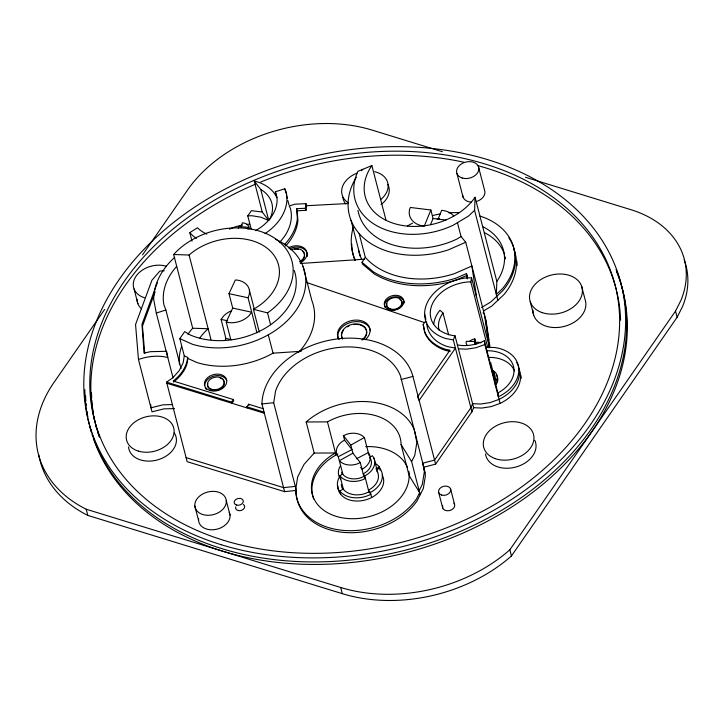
<?xml version="1.0" encoding="UTF-8"?>
<svg xmlns="http://www.w3.org/2000/svg" width="724" height="724" viewBox="0 0 724 724"><rect width="100%" height="100%" fill="white"/><g stroke="black" fill="none" stroke-linecap="round" stroke-linejoin="round"><path stroke-width="1.09" d="M474.582 210.331L475.08 197.29A60.21 43.82 -14.5 0 1 394.227 223.553A60.21 43.82 -14.5 0 1 371.874 165.561L357.882 171.389A70.78 51.513 -14.5 0 0 376.516 225.589A70.78 51.513 -14.5 0 0 453.124 225.264L468.446 216.096L474.582 210.331L497.85 300.315M482.989 226.784A60.21 43.82 -14.5 0 1 496.827 281.383L496.329 294.424L502.456 288.659A70.78 51.513 -14.5 0 0 479.921 216.087M305.447 208.25L296.623 208.72L297.157 210.811L305.99 210.34L305.447 208.25L305.971 203.634L294.759 204.222L289.256 205.96L290.433 208.512A54.246 39.476 -14.5 0 1 279.319 242.64M305.99 210.34L306.505 205.725L305.971 203.634M157.325 282.767L141.985 324.316L144.058 353.095L150.402 351.683L166.601 351.285L167.787 357.502C158.113 355.095 147.787 356.226 138.465 359.484L152.004 411.829L163.995 408.852L174.538 408.589M294.234 270.441A67.495 49.123 -14.5 0 1 266.477 327.456A67.495 49.123 -14.5 0 1 189.643 334.687L184.692 331.61L179.823 338.624L184.285 355.864L183.154 362.842L179.172 370.697L172.764 377.81L166.583 382.145L187.154 461.686L284.604 491.65L296.36 490.419L273.681 402.725L275.554 391.15A65.603 47.739 -14.5 0 1 337.592 347.565A65.603 47.739 -14.5 0 1 400.39 375.729L424.445 469.713M184.285 355.864L187.652 357.375C186.873 366.941 180.602 375.367 173.154 381.014L233.445 399.558L233.725 400.671L231.924 403.268L231.635 402.155L233.445 399.558M187.652 357.375C188.249 367.303 180.873 376.29 173.443 382.127M296.36 490.419L296.161 491.641A65.603 47.739 -14.5 0 0 344.561 532.475A65.603 47.739 -14.5 0 0 417.006 500.945L423.341 488.474L425.404 475.677L423.793 467.206L435.613 464.12L471.921 411.811L473.623 407.693L455.034 335.809L454.084 335.764A36.39 26.48 -14.5 0 1 431.07 307.501A36.39 26.48 -14.5 0 1 469.007 281.898L470.826 281.98L487.704 347.23M470.826 281.98L471.55 277.817L465.785 277.962A42.11 30.643 -14.5 0 0 425.965 305.935A42.11 30.643 -14.5 0 0 445.667 338.497L453.324 339.927L471.921 411.811M488.745 347.764L489.107 345.683L484.374 314.316L483.035 312.687M490.202 363.819L490.601 362.443L495.198 380.218L494.8 381.584M494.157 376.181L494.392 375.376A11.186 8.136 -14.5 0 0 491.877 369.629M238.241 228.503L238.974 226.467L248.088 227.327L248.54 229.065M240.974 226.874L242.45 222.802L244.558 223.191A9.638 7.014 -14.5 0 1 249.364 228.766M155.108 291.844L142.456 326.126L144.655 352.461M430.861 210.005L424.273 226.132L420.201 225.372A21.964 15.982 -14.5 0 1 409.92 208.385L410.39 207.462L430.861 210.005L433.061 218.503L430.59 224.558M437.984 219.336L441.694 210.268L445.767 211.019A21.964 15.982 -14.5 0 1 453.749 215.978M453.324 339.927L455.034 335.809M230.739 339.42L226.232 322.026L232.712 308.098L228.983 293.663L235.354 279.971L238.142 280.233A19.068 13.883 -14.5 0 1 248.015 297.564L256.957 332.859M104.636 309.447L53.911 382.543A139.578 101.577 -14.5 0 0 86.201 509.234L340.678 587.481A142.311 103.568 -14.5 0 0 509.841 549.797L675.537 311.085L680.994 300.225A110.826 80.654 -14.5 0 0 630.939 209.698L525.488 177.271M38.797 454.944A139.578 101.577 -14.5 0 0 87.803 515.407L342.271 593.662A142.311 103.568 -14.5 0 0 511.434 555.978L677.13 317.257L682.596 306.397A110.826 80.654 -14.5 0 0 684.162 259.844M247.237 229.01L248.088 227.327M420.173 494.709L411.612 461.604L414.78 455.369L416.843 442.572L414.689 431.26M419.133 490.691L422.3 484.456L424.364 471.659L422.753 463.179L434.572 460.093L470.881 407.793L472.582 403.675L480.781 404.028L490.13 402.58L499.035 399.377A36.39 26.48 -14.5 0 0 518.927 367.91M362.036 262.323L373.557 271.943A86.726 63.115 -14.5 0 0 456.355 278.016L466.482 273.572L466.953 275.373L456.826 279.826A86.726 63.115 -14.5 0 1 374.027 273.744L362.498 264.124L362.036 262.323L365.294 257.301L359.149 233.553M142.528 254.866L187.489 190.095A137.506 100.075 -14.5 0 1 372.127 130.112L442.409 151.723M247.771 215.897L251.409 210.648L262.251 212.014L268.776 220.503L260.912 217.2L251.843 215.716L247.771 215.897L251.219 229.218M247.137 407.947L246.857 406.834L248.658 404.236L263.518 408.807M417.54 396.87L449.957 350.172L445.875 349.411A46.028 33.503 -14.5 0 1 424.526 331.402L423.205 324.488L425.097 321.764L426.744 322.325M225.11 340.515A19.068 13.883 -14.5 0 1 225.924 338.678L221.128 319.42L223.499 316.153A19.068 13.883 -14.5 0 1 231.282 310.868M361.43 170.764L362.742 169.298M314.198 453.061L304.044 464.356L297.709 476.826L295.636 489.623A65.603 47.739 -14.5 0 0 344.036 530.457A65.603 47.739 -14.5 0 0 416.49 498.926L419.658 492.691L409.123 475.605L401.087 444.518A49.603 36.1 -14.5 0 0 327.456 421.875L306.162 421.974L314.198 453.061L335.493 452.971A49.603 36.1 -14.5 0 0 336.171 516.348A49.603 36.1 -14.5 0 0 409.123 475.605M192.023 241.201L189.806 232.612L197.435 227.779A44.327 32.263 -14.5 0 0 206.838 234.105M457.459 222.675L461.052 236.558L456.717 239.155A70.78 51.513 -14.5 0 1 357.964 210.422M481.523 307.537L490.682 302.062L502.936 290.523A70.78 51.513 -14.5 0 0 508.818 237.734M483.478 311.012L491.723 306.08L503.976 294.55A70.78 51.513 -14.5 0 0 514.049 249.834M363.873 476.437L360.29 462.591L352.905 453.179L350.814 445.088L364.299 437.558A15.883 11.557 -14.5 0 0 346.642 434.273L343.42 435.676L344.579 440.147L351.964 449.559L338.253 456.717L342.995 474.555A15.883 11.557 -14.5 0 0 360.652 477.84L363.873 476.437L365.43 478.428L362.027 479.994A19.277 14.027 -14.5 0 1 340.38 476.455L339.873 475.686L342.769 474.175M352.905 453.179L339.411 460.708A15.883 11.557 -14.5 0 0 357.068 463.994L360.29 462.591M356.561 458.726L368.317 452.591L369.683 454.844A15.883 11.557 -14.5 0 1 362.534 468.926L361.991 469.161L360.652 467.451M375.81 468.871L379.376 467.007L380.181 470.138M376.996 469.532L379.666 468.138A23.268 16.933 -14.5 0 1 370.362 492.51L371.656 497.515M340.606 494.184L339.782 490.972L343.348 489.116L339.873 475.686M364.76 475.831L365.864 475.324A19.277 14.027 -14.5 0 0 373.973 458.138L372.426 455.758L369.53 457.269L370.887 459.523A15.883 11.557 -14.5 0 1 363.747 473.605L363.204 473.84L364.76 475.831L368.905 491.858L370.824 494.302A23.268 16.933 -14.5 0 1 339.782 490.972M368.905 491.858L365.502 493.424A19.277 14.027 -14.5 0 1 343.846 489.886L343.348 489.116M488.999 340.316L486.066 320.85L465.731 242.241L448.473 249.825A80.192 58.363 -14.5 0 1 366.208 240.232A80.192 58.363 -14.5 0 1 356.353 177.199M344.579 440.147L344.036 440.382A15.883 11.557 -14.5 0 0 336.886 454.464L338.253 456.717M457.45 344.896A31.485 22.915 -14.5 0 0 484.329 340.714L484.845 344.524L475.94 347.728L466.591 349.176L458.392 348.814M519.027 369.122A36.39 26.48 -14.5 0 1 500.076 403.404L491.171 406.598L481.822 408.055L473.623 407.693M173.063 377.91L156.293 313.076L165.868 309.972L163.886 304.795A67.495 49.123 -14.5 0 1 176.71 266.351M276.839 197.607L275.337 191.788L284.813 188.801L285.989 191.344A54.246 39.476 -14.5 0 1 265.011 233.644M401.114 379.512L412.933 376.426L435.613 464.12M475.94 344.524L474.826 338.95L473.74 339.14A8.498 6.19 -14.5 0 0 469.867 341.058M475.731 342.479L476.835 342.289A8.498 6.19 -14.5 0 1 480.953 342.823M284.604 491.65L261.925 403.956L273.681 402.725M295.32 486.392L283.564 487.632L186.113 457.659M164.239 270.776L159.859 271.075L151.886 280.288L135.551 324.542L138.465 359.484M300.297 263.5L364.634 259.183M187.941 358.489L197.009 362.561A77.169 56.164 -14.5 0 0 273.038 353.167L301.229 351.285M306.505 205.725L348.362 203.498M172.448 404.589L162.954 404.825L150.963 407.802L150.683 404.417M475.216 344.19L474.519 341.511L466.365 341.312L466.156 342.135A8.498 6.19 -14.5 0 0 467.034 345.212M497.614 381.231L497.107 379.304L494.954 379.249L495.18 378.444A11.186 8.136 -14.5 0 0 494.211 374.344M495.198 380.218L497.361 380.272A13.331 9.702 -14.5 0 1 495.116 384.453M187.932 334.235A67.495 49.123 -14.5 0 1 192.711 328.225L173.642 254.495L189.091 255.02A53.54 38.96 -14.5 0 1 268.269 249.128A53.54 38.96 -14.5 0 1 253.418 309.293L259.31 332.063M192.711 328.225L208.159 328.75A53.54 38.96 -14.5 0 0 199.869 337.963M485.885 347.149L495.035 347.547A36.39 26.48 -14.5 0 1 518.791 368.733A36.39 26.48 -14.5 0 1 498.356 396.77L497.841 392.96A31.485 22.915 -14.5 0 0 513.461 366.353A31.485 22.915 -14.5 0 0 486.781 350.751M433.061 218.503L445.993 220.105M450.247 351.321L446.174 350.561A46.028 33.503 -14.5 0 1 424.825 332.551L423.205 324.488M228.983 293.663L247.879 297.754M232.712 308.098L251.608 312.189L249.246 315.456A19.068 13.883 -14.5 0 1 227.083 322.298L226.232 322.026M221.128 319.42L227.716 320.841M226.06 338.488L231.553 339.674M253.418 309.293L267.536 312.886L270.595 324.75M166.583 382.145L231.635 402.155M246.857 406.834L264.034 412.119M166.873 383.267L264.323 413.232M306.704 282.541L424.327 322.551M179.823 338.624L192.267 344.208A77.169 56.164 -14.5 0 0 293.301 314.026A77.169 56.164 -14.5 0 0 275.545 239.309M448.636 334.805L443.007 313.03L439.984 310.234A36.39 26.48 -14.5 0 0 433.748 324.071M189.806 232.612L193.009 235.897A54.246 39.476 -14.5 0 0 196.503 238.25M461.052 236.558L465.731 242.241M343.42 435.676L350.814 445.088M370.362 492.51L368.444 490.067L369.548 489.56A19.277 14.027 -14.5 0 0 377.656 472.365L373.973 458.138M262.251 212.014L254.233 181L260.758 189.48A37.639 27.394 -14.5 0 1 269.699 219.363M376.616 470.79L377.656 472.365M340.733 479.016L339.185 476.645A19.277 14.027 -14.5 0 1 340.579 465.632M343.158 489.587L342.126 488.003A19.277 14.027 -14.5 0 1 341.303 484.437M401.087 444.518L411.612 461.604M355.538 260.124L354.416 258.287A86.446 62.916 -14.5 0 1 353.222 227.39M417.938 397.757L419.133 400.399L455.441 348.099L447.776 346.669A42.11 30.643 -14.5 0 1 426.861 324.334M275.337 191.788L276.966 197.317A44.327 32.263 -14.5 0 1 255.545 230.648M675.537 311.085L677.13 317.257M581.662 286.342L585.137 299.754A26.86 19.548 -14.5 0 1 562.276 326.868A26.86 19.548 -14.5 0 1 532.964 310.125M530.24 301.772L533.715 315.184M478.437 166.611L484.546 190.195A11.312 8.236 -14.5 0 1 476.772 201.399M475.08 197.29L496.827 281.383M456.953 173.588L463.052 197.181M471.55 277.817L489.623 347.692M484.329 340.714L498.329 394.861M484.845 344.524L500.076 403.404M509.841 549.797L511.434 555.978M424.635 314.153L425.956 319.257M371.874 165.561L385.992 220.159M450.554 488.809L454.536 504.221M438.726 492.646L442.708 508.058M351.022 220.295L360.335 256.341M364.525 437.939L369.041 455.405M284.813 188.801L285.926 193.091M286.478 195.236L287.31 198.457M287.862 200.602L288.976 204.892M303.03 266.396L311.872 300.605A77.169 56.164 -14.5 0 1 298.523 352.461M327.456 421.875L336.017 454.989M260.758 189.48L268.776 220.503M340.678 587.481L342.271 593.662M268.287 334.814L273.038 353.167M249.4 290.188L254.468 309.772M248.658 404.236L248.947 405.349M189.091 255.02L210.983 339.656M226.286 500.655A16.009 11.656 -14.5 0 1 203.634 514.764A16.009 11.656 -14.5 0 1 201.725 494.555A16.009 11.656 -14.5 0 1 226.286 500.655L230.033 515.153M165.868 309.972L181.027 368.588M194.81 505.995L198.566 520.502M134.058 288.948L137.877 303.736M144.275 351.755L144.746 353.565M86.201 509.234L87.803 515.407M424.644 470.772L425.051 472.899M156.293 313.076L153.723 299.591A77.169 56.164 -14.5 0 1 174.701 257.337M489.324 342.488L489.813 345.728M485.415 318.334L489.813 347.547M476.609 297.365L471.876 265.998L454.609 273.572A80.192 58.363 -14.5 0 1 365.294 257.301M466.953 275.373L467.27 277.5M466.482 273.572L467.288 278.894M474.826 338.95L475.342 344.063M474.519 341.511L474.826 344.579M297.157 210.811L297.908 220.576A60.499 44.028 -14.5 0 1 285.627 246.033M296.623 208.72L297.365 218.485A60.499 44.028 -14.5 0 1 284.342 244.739M488.501 357.385A31.485 22.915 -14.5 0 1 514.511 370.978M408.834 471.351A49.603 36.1 -14.5 0 1 409.612 476.573M313.691 498.963A49.603 36.1 -14.5 0 1 337.864 453.993M365.711 446.627A49.603 36.1 -14.5 0 1 407.485 467.387M505.153 256.812A60.21 43.82 -14.5 0 1 505.578 258.866M484.519 232.676A60.21 43.82 -14.5 0 1 504.601 254.794M616.079 269.437A275.011 200.15 -14.5 0 1 425.042 544.548A275.011 200.15 -14.5 0 1 92.373 434.853M91.686 432.744A275.011 200.15 -14.5 0 1 88.219 419.784M87.758 417.594A275.011 200.15 -14.5 0 1 84.835 389.738M616.712 291.383A268.921 195.715 -14.5 0 1 620.595 320.216M99.631 437.169A268.921 195.715 -14.5 0 1 255.527 184.158M260.758 181.995A268.921 195.715 -14.5 0 1 464.021 162.248M478.03 165.678A268.921 195.715 -14.5 0 1 616.169 289.211M520.837 375.403A36.39 26.48 -14.5 0 1 521.189 378.381M516.836 261.038A70.78 51.513 -14.5 0 1 517.126 265.59M254.233 181A44.327 32.263 -14.5 0 1 276.595 197M407.585 225.915A70.78 51.513 -14.5 0 1 412.526 223.173M432.916 215.49A70.78 51.513 -14.5 0 1 440.364 213.924M448.971 212.865A70.78 51.513 -14.5 0 1 458.998 212.639M439.052 330.099A31.485 22.915 -14.5 0 1 443.007 313.03M179.552 364.561A67.495 49.123 -14.5 0 1 181.57 346.561M261.925 403.956A77.341 56.282 -14.5 0 1 331.538 339.818A77.341 56.282 -14.5 0 1 412.933 376.426M359.837 324.877A12.788 9.303 -14.5 0 1 362.769 339.855M342.57 339.049A12.788 9.303 -14.5 0 1 343.457 330.253M347.267 326.877A12.788 9.303 -14.5 0 1 349.203 325.872M353.457 324.623A12.788 9.303 -14.5 0 1 355.656 324.424M356.742 324.424A12.788 9.303 -14.5 0 1 358.842 324.66M342.434 338.533A12.788 9.303 -14.5 0 1 348.072 325.827A12.788 9.303 -14.5 0 1 364.57 327.049A12.788 9.303 -14.5 0 1 361.801 339.972M173.642 254.495A67.495 49.123 -14.5 0 1 273.373 237.354A67.495 49.123 -14.5 0 1 267.536 312.886M290.84 249.771A9.865 7.177 -14.5 0 1 303.474 251.717A9.865 7.177 -14.5 0 1 299.464 261.807M302.478 251.074A9.865 7.177 -14.5 0 1 301.012 261.482M294.252 249.337A9.865 7.177 -14.5 0 1 295.953 249.165M296.786 249.165A9.865 7.177 -14.5 0 1 298.415 249.328M399.874 299.347A7.892 5.747 -14.5 0 1 396.49 309.519A7.892 5.747 -14.5 0 1 386.887 303.564M616.73 271.952A275.011 200.15 -14.5 0 1 426.418 546.837A275.011 200.15 -14.5 0 1 93.387 438.418M92.681 436.31A275.011 200.15 -14.5 0 1 92.002 434.192M91.36 432.056A275.011 200.15 -14.5 0 1 89.894 426.662M88.636 421.205A275.011 200.15 -14.5 0 1 88.192 419.006M87.785 416.798A275.011 200.15 -14.5 0 1 86.898 411.25M86.228 405.675A275.011 200.15 -14.5 0 1 86.02 403.44M85.848 401.205A275.011 200.15 -14.5 0 1 85.559 395.612M496.157 374.751A13.331 9.702 -14.5 0 1 495.37 385.412M492.773 370.516A13.331 9.702 -14.5 0 1 497.107 379.304M384.969 307.211A9.955 7.24 -14.5 0 1 393.06 297.021A9.955 7.24 -14.5 0 1 404.227 302.931M289.564 248.739A12.616 9.186 -14.5 0 1 302.406 248.205A12.616 9.186 -14.5 0 1 307.175 256.64M288.27 247.898A12.616 9.186 -14.5 0 1 305.284 249.21A12.616 9.186 -14.5 0 1 300.867 262.486M339.04 339.447A16.552 12.046 -14.5 0 1 345.086 323.121A16.552 12.046 -14.5 0 1 366.471 323.302A16.552 12.046 -14.5 0 1 365.385 339.665M338.117 338.081A16.552 12.046 -14.5 0 1 351.9 322.135A16.552 12.046 -14.5 0 1 370.389 330.913M174.231 432.825A24.345 17.72 -14.5 0 1 158.366 459.659A24.345 17.72 -14.5 0 1 128.519 446.916M361.647 259.337A80.192 58.363 -14.5 0 1 358.425 250.079M144.501 297.754A22.516 16.39 -14.5 0 1 136.139 276.061A22.516 16.39 -14.5 0 1 166.375 266.242M453.912 503.18A6.226 4.534 -14.5 0 1 449.477 510.592A6.226 4.534 -14.5 0 1 442.69 505.678M229.218 512.23A16.009 11.656 -14.5 0 1 216.078 529.371A16.009 11.656 -14.5 0 1 198.611 518.429M229.436 229.137A44.327 32.263 -14.5 0 1 242.45 225.046M246.576 224.395A44.327 32.263 -14.5 0 1 249.708 224.096M243.327 504.438A4.625 3.367 -14.5 0 1 241.345 510.393A4.625 3.367 -14.5 0 1 235.716 506.909M382.209 475.034A23.268 16.933 -14.5 0 1 364.597 500.157A23.268 16.933 -14.5 0 1 337.873 485.849M141.415 308.768A22.516 16.39 -14.5 0 1 137.08 299.528M516.601 362.416A36.39 26.48 -14.5 0 1 518.665 366.968M306.162 421.974A65.603 47.739 -14.5 0 1 414.508 430.318M223.209 380.01A8.525 6.208 -14.5 0 1 217.137 390.164A8.525 6.208 -14.5 0 1 207.842 383.43M220.114 378.091A8.525 6.208 -14.5 0 1 221.861 378.878M206.331 389.44A11.349 8.263 -14.5 0 1 205.191 387.557M204.783 385.44A11.349 8.263 -14.5 0 1 214.422 375.937A11.349 8.263 -14.5 0 1 226.748 380.553M534.801 440.31A25.72 18.724 -14.5 0 1 515.995 466.989A25.72 18.724 -14.5 0 1 485.505 453.984M387.847 184.448A23.602 17.177 -14.5 0 1 381.041 204.593M345.746 203.933A23.602 17.177 -14.5 0 1 342.877 197.344M374.643 171.669A23.602 17.177 -14.5 0 1 380.67 199.598M348.235 202.765A23.602 17.177 -14.5 0 1 356.86 173.226M470.998 202.105A11.312 8.236 -14.5 0 1 462.654 195.064M99.17 436.545A268.921 195.715 -14.5 0 1 97.478 431.251M96.853 429.106A268.921 195.715 -14.5 0 1 95.441 423.703M94.935 421.522A268.921 195.715 -14.5 0 1 93.821 416.029M93.441 413.82A268.921 195.715 -14.5 0 1 92.627 408.264M92.364 406.037A268.921 195.715 -14.5 0 1 91.848 400.453M91.713 398.218A268.921 195.715 -14.5 0 1 91.505 392.625M341.963 474.292A15.883 11.557 -14.5 0 1 341.701 472.283M375.874 463.785A23.268 16.933 -14.5 0 1 379.376 467.007M340.108 492.239A23.268 16.933 -14.5 0 1 339.628 476.691M437.16 218.802A21.964 15.982 -14.5 0 1 439.414 218.612M354.95 260.378A86.446 62.916 -14.5 0 1 351.774 244.25M221.137 544.71A275.011 200.15 -14.5 0 0 625.626 318.804A275.011 200.15 -14.5 0 0 217.372 193.272A275.011 200.15 -14.5 0 0 221.137 544.71M224.096 540.448A268.921 195.715 -14.5 0 0 619.626 319.546A268.921 195.715 -14.5 0 0 220.413 196.792A268.921 195.715 -14.5 0 0 224.096 540.448M390.408 308.976A7.892 5.747 -14.5 0 0 402.019 302.487A7.892 5.747 -14.5 0 0 390.299 298.885A7.892 5.747 -14.5 0 0 390.408 308.976M210.078 390.544A11.349 8.263 -14.5 0 0 226.775 381.213A11.349 8.263 -14.5 0 0 209.924 376.037A11.349 8.263 -14.5 0 0 210.078 390.544M389.222 309.709A9.955 7.24 -14.5 0 0 403.865 301.537A9.955 7.24 -14.5 0 0 389.087 296.985A9.955 7.24 -14.5 0 0 389.222 309.709M138.447 451.124A24.345 17.72 -14.5 0 0 174.14 430.988A24.345 17.72 -14.5 0 0 137.886 420.038A24.345 17.72 -14.5 0 0 138.447 451.124M441.613 495.08A6.226 4.534 -14.5 0 0 450.771 489.967A6.226 4.534 -14.5 0 0 441.531 487.125A6.226 4.534 -14.5 0 0 441.613 495.08M236.477 505.053A4.625 3.367 -14.5 0 0 243.282 501.252A4.625 3.367 -14.5 0 0 236.413 499.144A4.625 3.367 -14.5 0 0 236.477 505.053M211.652 389.331A8.525 6.208 -14.5 0 0 224.196 382.326A8.525 6.208 -14.5 0 0 211.535 378.435A8.525 6.208 -14.5 0 0 211.652 389.331M494.827 458.491A25.72 18.724 -14.5 0 0 533.923 438.934A25.72 18.724 -14.5 0 0 497.089 425.359A25.72 18.724 -14.5 0 0 494.827 458.491M462.202 178.013A11.312 8.236 -14.5 0 0 478.845 168.719A11.312 8.236 -14.5 0 0 462.048 163.552A11.312 8.236 -14.5 0 0 462.202 178.013M542.204 312.623A26.86 19.548 -14.5 0 0 582.404 291.401A26.86 19.548 -14.5 0 0 543.253 278.143A26.86 19.548 -14.5 0 0 542.204 312.623"/></g></svg>
